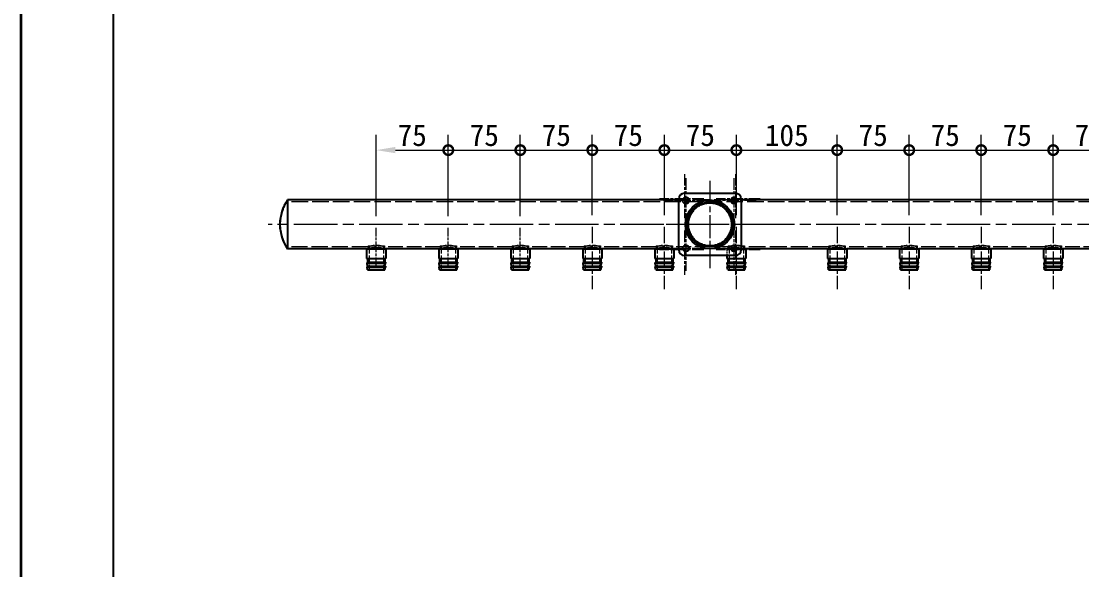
# Model space of a CAD drawing. Header units: millimetres. Extents: x 48 to 3316, y 44 to 2332.
# Drawn here: x 48 to 1153, y 616 to 1188 of the extents above; entities that cross this region are included whole.
import ezdxf

# ---------------------------------------------------------------- set-up
doc = ezdxf.new("R2010")
doc.units = ezdxf.units.MM
doc.header["$LTSCALE"] = 8
doc.linetypes.add('CHAIN', pattern=[0.3543, 0.2362, -0.0295, 0.0591, -0.0295])
doc.linetypes.add('DASHED', pattern=[0.2067, 0.1654, -0.0413])
for name, color, linetype, lineweight, true_color in [('中心标记 (ISO)', 1, 'CHAIN', 18, 0xff0000), ('中心线 (ISO)', 1, 'CHAIN', 18, 0xff0000), ('尺寸 (ISO)', 7, 'Continuous', 18, 0x008000), ('隐藏 (ISO)', 5, 'DASHED', 18, 0x0000ff)]:
    doc.layers.add(name, color=color, linetype=linetype, lineweight=lineweight, true_color=true_color)
doc.layers.add('可见 (ISO)', color=7, linetype='Continuous', lineweight=25)
doc.layers.add('图框 (ISO)', color=7, linetype='Continuous', lineweight=35)
doc.styles.add('文本样式74', font='SimSun.ttf')
doc.styles.add('最新国标', font='simfang.ttf')
doc.dimstyles.new('默认 (GB)', dxfattribs={"dimscale": 8, "dimtxt": 2.8, "dimasz": 2.5, "dimexe": 2, "dimexo": 1.5, "dimgap": 0.5, "dimtad": 1, "dimtoh": 1, "dimdsep": 46, "dimtxsty": '最新国标', "dimcen": 0.09, "dimdle": 10, "dimclrd": 256, "dimclre": 256, "dimclrt": 256, "dimaunit": 1, "dimadec": 3, "dimazin": 2, "dimtfac": 0.535714, "dimtdec": 3, "dimtmove": 0, "dimatfit": 3, "dimfxl": 0, "dimtolj": 1, "dimlwd": -1, "dimlwe": -1, "dimarcsym": 0})

# ---------------------------------------------------------------- blocks, each defined once
blk = doc.blocks.new('图框 最新国标')
at = {"layer": '图框 (ISO)'}
blk.add_line((6, 7), (6, 291.5), dxfattribs=at)
at = {"layer": '图框 (ISO)', "color": 7, "linetype": 'Continuous', "lineweight": 25}
blk.add_line((18, 7), (18, 290), dxfattribs=at)
at = {"layer": '图框 (ISO)', "style": '文本样式74'}
blk.add_attdef('零件代号_001', (44.43, 287.25), '', height=2.5, rotation=180, dxfattribs=at)
blk = doc.blocks.new('_DotSmall')
at = {"color": 0, "linetype": 'ByBlock', "const_width": 0.5}
blk.add_lwpolyline([(-0.0625, 0, 1), (0.0625, 0, 1)], format="xyb", close=True, dxfattribs=at)
blk = doc.blocks.new('*D8')
at = {"layer": 'Defpoints', "color": 0, "transparency": 16777216}
for p in [(492.8, 1053.6), (417.8, 972.6), (492.8, 972.6)]:
    blk.add_point(p, dxfattribs=at)
at = {"layer": '尺寸 (ISO)', "color": 116, "true_color": 0x00803f, "transparency": 16777216}
for p, q in [((417.8, 984.6), (417.8, 1069.6)), ((492.8, 984.6), (492.8, 1069.6)), ((437.8, 1053.6), (492.8, 1053.6))]:
    blk.add_line(p, q, dxfattribs=at)
blk.add_solid([(437.8, 1056.9), (437.8, 1050.3), (417.8, 1053.6)], dxfattribs=at)
at = {"layer": '尺寸 (ISO)', "color": 116, "true_color": 0x00803f, "transparency": 16777216, "xscale": 20, "yscale": 20, "zscale": 20}
blk.add_blockref('_DotSmall', (492.8, 1053.6), dxfattribs=at)
at = {"layer": '尺寸 (ISO)', "transparency": 16777216, "insert": (455.2, 1068.9), "char_height": 22.4, "attachment_point": 5, "style": '最新国标'}
blk.add_mtext('\\A1;75', dxfattribs=at)
blk = doc.blocks.new('*D10')
at = {"layer": 'Defpoints', "color": 0, "transparency": 16777216}
for p in [(567.8, 1053.6), (492.8, 972.6), (567.8, 972.6)]:
    blk.add_point(p, dxfattribs=at)
at = {"layer": '尺寸 (ISO)', "color": 116, "true_color": 0x00803f, "transparency": 16777216}
for p, q in [((492.8, 984.6), (492.8, 1069.6)), ((567.8, 984.6), (567.8, 1069.6)), ((492.8, 1053.6), (567.8, 1053.6))]:
    blk.add_line(p, q, dxfattribs=at)
at = {"layer": '尺寸 (ISO)', "color": 116, "true_color": 0x00803f, "transparency": 16777216, "xscale": 20, "yscale": 20, "zscale": 20, "rotation": 180}
blk.add_blockref('_DotSmall', (492.8, 1053.6), dxfattribs=at)
at = {"layer": '尺寸 (ISO)', "color": 116, "true_color": 0x00803f, "transparency": 16777216, "xscale": 20, "yscale": 20, "zscale": 20}
blk.add_blockref('_DotSmall', (567.8, 1053.6), dxfattribs=at)
at = {"layer": '尺寸 (ISO)', "transparency": 16777216, "insert": (530.3, 1068.9), "char_height": 22.4, "attachment_point": 5, "style": '最新国标'}
blk.add_mtext('\\A1;75', dxfattribs=at)
blk = doc.blocks.new('*D11')
at = {"layer": 'Defpoints', "color": 0, "transparency": 16777216}
for p in [(642.8, 1053.6), (567.8, 972.6), (642.8, 973.6)]:
    blk.add_point(p, dxfattribs=at)
at = {"layer": '尺寸 (ISO)', "color": 116, "true_color": 0x00803f, "transparency": 16777216}
for p, q in [((567.8, 984.6), (567.8, 1069.6)), ((642.8, 985.6), (642.8, 1069.6)), ((567.8, 1053.6), (642.8, 1053.6))]:
    blk.add_line(p, q, dxfattribs=at)
at = {"layer": '尺寸 (ISO)', "color": 116, "true_color": 0x00803f, "transparency": 16777216, "xscale": 20, "yscale": 20, "zscale": 20, "rotation": 180}
blk.add_blockref('_DotSmall', (567.8, 1053.6), dxfattribs=at)
at = {"layer": '尺寸 (ISO)', "color": 116, "true_color": 0x00803f, "transparency": 16777216, "xscale": 20, "yscale": 20, "zscale": 20}
blk.add_blockref('_DotSmall', (642.8, 1053.6), dxfattribs=at)
at = {"layer": '尺寸 (ISO)', "transparency": 16777216, "insert": (605.3, 1068.9), "char_height": 22.4, "attachment_point": 5, "style": '最新国标'}
blk.add_mtext('\\A1;75', dxfattribs=at)
blk = doc.blocks.new('*D12')
at = {"layer": 'Defpoints', "color": 0, "transparency": 16777216}
for p in [(717.8, 1053.6), (642.8, 973.6), (717.8, 973.6)]:
    blk.add_point(p, dxfattribs=at)
at = {"layer": '尺寸 (ISO)', "color": 116, "true_color": 0x00803f, "transparency": 16777216}
for p, q in [((642.8, 985.6), (642.8, 1069.6)), ((717.8, 985.6), (717.8, 1069.6)), ((642.8, 1053.6), (717.8, 1053.6))]:
    blk.add_line(p, q, dxfattribs=at)
at = {"layer": '尺寸 (ISO)', "color": 116, "true_color": 0x00803f, "transparency": 16777216, "xscale": 20, "yscale": 20, "zscale": 20, "rotation": 180}
blk.add_blockref('_DotSmall', (642.8, 1053.6), dxfattribs=at)
at = {"layer": '尺寸 (ISO)', "color": 116, "true_color": 0x00803f, "transparency": 16777216, "xscale": 20, "yscale": 20, "zscale": 20}
blk.add_blockref('_DotSmall', (717.8, 1053.6), dxfattribs=at)
at = {"layer": '尺寸 (ISO)', "transparency": 16777216, "insert": (680.3, 1068.9), "char_height": 22.4, "attachment_point": 5, "style": '最新国标'}
blk.add_mtext('\\A1;75', dxfattribs=at)
blk = doc.blocks.new('*D13')
at = {"layer": 'Defpoints', "color": 0, "transparency": 16777216}
for p in [(792.8, 1053.6), (717.8, 973.6), (792.8, 973.6)]:
    blk.add_point(p, dxfattribs=at)
at = {"layer": '尺寸 (ISO)', "color": 116, "true_color": 0x00803f, "transparency": 16777216}
for p, q in [((717.8, 985.6), (717.8, 1069.6)), ((792.8, 985.6), (792.8, 1069.6)), ((717.8, 1053.6), (792.8, 1053.6))]:
    blk.add_line(p, q, dxfattribs=at)
at = {"layer": '尺寸 (ISO)', "color": 116, "true_color": 0x00803f, "transparency": 16777216, "xscale": 20, "yscale": 20, "zscale": 20, "rotation": 180}
blk.add_blockref('_DotSmall', (717.8, 1053.6), dxfattribs=at)
at = {"layer": '尺寸 (ISO)', "color": 116, "true_color": 0x00803f, "transparency": 16777216, "xscale": 20, "yscale": 20, "zscale": 20}
blk.add_blockref('_DotSmall', (792.8, 1053.6), dxfattribs=at)
at = {"layer": '尺寸 (ISO)', "transparency": 16777216, "insert": (755.3, 1068.9), "char_height": 22.4, "attachment_point": 5, "style": '最新国标'}
blk.add_mtext('\\A1;75', dxfattribs=at)
blk = doc.blocks.new('*D14')
at = {"layer": 'Defpoints', "color": 0, "transparency": 16777216}
for p in [(897.8, 1053.6), (792.8, 973.6), (897.8, 973.6)]:
    blk.add_point(p, dxfattribs=at)
at = {"layer": '尺寸 (ISO)', "color": 116, "true_color": 0x00803f, "transparency": 16777216}
for p, q in [((792.8, 985.6), (792.8, 1069.6)), ((897.8, 985.6), (897.8, 1069.6)), ((792.8, 1053.6), (897.8, 1053.6))]:
    blk.add_line(p, q, dxfattribs=at)
at = {"layer": '尺寸 (ISO)', "color": 116, "true_color": 0x00803f, "transparency": 16777216, "xscale": 20, "yscale": 20, "zscale": 20, "rotation": 180}
blk.add_blockref('_DotSmall', (792.8, 1053.6), dxfattribs=at)
at = {"layer": '尺寸 (ISO)', "color": 116, "true_color": 0x00803f, "transparency": 16777216, "xscale": 20, "yscale": 20, "zscale": 20}
blk.add_blockref('_DotSmall', (897.8, 1053.6), dxfattribs=at)
at = {"layer": '尺寸 (ISO)', "transparency": 16777216, "insert": (845.3, 1068.9), "char_height": 22.4, "attachment_point": 5, "style": '最新国标'}
blk.add_mtext('\\A1;105', dxfattribs=at)
blk = doc.blocks.new('*D15')
at = {"layer": 'Defpoints', "color": 0, "transparency": 16777216}
for p in [(972.8, 1053.6), (897.8, 973.6), (972.8, 973.6)]:
    blk.add_point(p, dxfattribs=at)
at = {"layer": '尺寸 (ISO)', "color": 116, "true_color": 0x00803f, "transparency": 16777216}
for p, q in [((897.8, 985.6), (897.8, 1069.6)), ((972.8, 985.6), (972.8, 1069.6)), ((897.8, 1053.6), (972.8, 1053.6))]:
    blk.add_line(p, q, dxfattribs=at)
at = {"layer": '尺寸 (ISO)', "color": 116, "true_color": 0x00803f, "transparency": 16777216, "xscale": 20, "yscale": 20, "zscale": 20, "rotation": 180}
blk.add_blockref('_DotSmall', (897.8, 1053.6), dxfattribs=at)
at = {"layer": '尺寸 (ISO)', "color": 116, "true_color": 0x00803f, "transparency": 16777216, "xscale": 20, "yscale": 20, "zscale": 20}
blk.add_blockref('_DotSmall', (972.8, 1053.6), dxfattribs=at)
at = {"layer": '尺寸 (ISO)', "transparency": 16777216, "insert": (935.3, 1068.9), "char_height": 22.4, "attachment_point": 5, "style": '最新国标'}
blk.add_mtext('\\A1;75', dxfattribs=at)
blk = doc.blocks.new('*D16')
at = {"layer": 'Defpoints', "color": 0, "transparency": 16777216}
for p in [(1047.8, 1053.6), (972.8, 973.6), (1047.8, 973.6)]:
    blk.add_point(p, dxfattribs=at)
at = {"layer": '尺寸 (ISO)', "color": 116, "true_color": 0x00803f, "transparency": 16777216}
for p, q in [((972.8, 985.6), (972.8, 1069.6)), ((1047.8, 985.6), (1047.8, 1069.6)), ((972.8, 1053.6), (1047.8, 1053.6))]:
    blk.add_line(p, q, dxfattribs=at)
at = {"layer": '尺寸 (ISO)', "color": 116, "true_color": 0x00803f, "transparency": 16777216, "xscale": 20, "yscale": 20, "zscale": 20, "rotation": 180}
blk.add_blockref('_DotSmall', (972.8, 1053.6), dxfattribs=at)
at = {"layer": '尺寸 (ISO)', "color": 116, "true_color": 0x00803f, "transparency": 16777216, "xscale": 20, "yscale": 20, "zscale": 20}
blk.add_blockref('_DotSmall', (1047.8, 1053.6), dxfattribs=at)
at = {"layer": '尺寸 (ISO)', "transparency": 16777216, "insert": (1010.3, 1068.9), "char_height": 22.4, "attachment_point": 5, "style": '最新国标'}
blk.add_mtext('\\A1;75', dxfattribs=at)
blk = doc.blocks.new('*D17')
at = {"layer": 'Defpoints', "color": 0, "transparency": 16777216}
for p in [(1122.8, 1053.6), (1047.8, 973.6), (1122.8, 973.6)]:
    blk.add_point(p, dxfattribs=at)
at = {"layer": '尺寸 (ISO)', "color": 116, "true_color": 0x00803f, "transparency": 16777216}
for p, q in [((1047.8, 985.6), (1047.8, 1069.6)), ((1122.8, 985.6), (1122.8, 1069.6)), ((1047.8, 1053.6), (1122.8, 1053.6))]:
    blk.add_line(p, q, dxfattribs=at)
at = {"layer": '尺寸 (ISO)', "color": 116, "true_color": 0x00803f, "transparency": 16777216, "xscale": 20, "yscale": 20, "zscale": 20, "rotation": 180}
blk.add_blockref('_DotSmall', (1047.8, 1053.6), dxfattribs=at)
at = {"layer": '尺寸 (ISO)', "color": 116, "true_color": 0x00803f, "transparency": 16777216, "xscale": 20, "yscale": 20, "zscale": 20}
blk.add_blockref('_DotSmall', (1122.8, 1053.6), dxfattribs=at)
at = {"layer": '尺寸 (ISO)', "transparency": 16777216, "insert": (1085.3, 1068.9), "char_height": 22.4, "attachment_point": 5, "style": '最新国标'}
blk.add_mtext('\\A1;75', dxfattribs=at)
blk = doc.blocks.new('*D18')
at = {"layer": 'Defpoints', "color": 0, "transparency": 16777216}
for p in [(1197.8, 1053.6), (1122.8, 973.6), (1197.8, 973.6)]:
    blk.add_point(p, dxfattribs=at)
at = {"layer": '尺寸 (ISO)', "color": 116, "true_color": 0x00803f, "transparency": 16777216}
for p, q in [((1122.8, 985.6), (1122.8, 1069.6)), ((1197.8, 985.6), (1197.8, 1069.6)), ((1122.8, 1053.6), (1197.8, 1053.6))]:
    blk.add_line(p, q, dxfattribs=at)
at = {"layer": '尺寸 (ISO)', "color": 116, "true_color": 0x00803f, "transparency": 16777216, "xscale": 20, "yscale": 20, "zscale": 20, "rotation": 180}
blk.add_blockref('_DotSmall', (1122.8, 1053.6), dxfattribs=at)
at = {"layer": '尺寸 (ISO)', "color": 116, "true_color": 0x00803f, "transparency": 16777216, "xscale": 20, "yscale": 20, "zscale": 20}
blk.add_blockref('_DotSmall', (1197.8, 1053.6), dxfattribs=at)
at = {"layer": '尺寸 (ISO)', "transparency": 16777216, "insert": (1160.3, 1068.9), "char_height": 22.4, "attachment_point": 5, "style": '最新国标'}
blk.add_mtext('\\A1;75', dxfattribs=at)

msp = doc.modelspace()

# ---------------------------------------------------------------- linework, layer by layer
at = {"layer": '中心标记 (ISO)', "ltscale": 6.389343}
for p, q in [((738.767, 1028.612), (738.767, 982.612)), ((791.767, 1028.612), (791.767, 982.612)), ((758.767, 1002.612), (712.767, 1002.612)), ((817.767, 1002.612), (771.767, 1002.612)), ((738.767, 969.612), (738.767, 923.612)), ((791.767, 969.612), (791.767, 923.612)), ((758.767, 949.612), (712.767, 949.612)), ((817.767, 949.612), (771.767, 949.612))]:
    msp.add_line(p, q, dxfattribs=at)
at = {"layer": '中心标记 (ISO)', "ltscale": 6.472683}
for p, q in [((740.267, 1024.412), (740.267, 977.812)), ((790.267, 1024.412), (790.267, 977.812)), ((763.567, 1001.112), (716.967, 1001.112)), ((813.567, 1001.112), (766.967, 1001.112)), ((740.267, 974.412), (740.267, 927.812)), ((790.267, 974.412), (790.267, 927.812)), ((763.567, 951.112), (716.967, 951.112)), ((813.567, 951.112), (766.967, 951.112))]:
    msp.add_line(p, q, dxfattribs=at)
at = {"layer": '中心标记 (ISO)', "ltscale": 12.639884}
for p, q in [((765.267, 1021.612), (765.267, 930.612)), ((810.767, 976.112), (719.767, 976.112))]:
    msp.add_line(p, q, dxfattribs=at)
at = {"layer": '中心线 (ISO)', "ltscale": 23.990969}
msp.add_line((2825.267, 976.112), (305.267, 976.112), dxfattribs=at)
at = {"layer": '中心线 (ISO)', "ltscale": 5.833739}
for p, q in [((417.767, 930.612), (417.767, 972.612)), ((492.767, 930.612), (492.767, 972.612)), ((567.767, 930.612), (567.767, 972.612))]:
    msp.add_line(p, q, dxfattribs=at)
at = {"layer": '中心线 (ISO)', "ltscale": 9.028461}
for p, q in [((642.767, 973.612), (642.767, 908.612)), ((717.767, 973.612), (717.767, 908.612)), ((792.767, 973.612), (792.767, 908.612)), ((897.767, 973.612), (897.767, 908.612)), ((972.767, 973.612), (972.767, 908.612)), ((1047.767, 973.612), (1047.767, 908.612)), ((1122.767, 973.612), (1122.767, 908.612))]:
    msp.add_line(p, q, dxfattribs=at)
at = {"layer": '可见 (ISO)'}
for p, q in [((738.767, 1008.612), (791.767, 1008.612)), ((325.267, 1001.612), (325.267, 950.612)), ((732.767, 1001.612), (325.267, 1001.612)), ((325.267, 1001.612), (325.267, 950.612)), ((732.767, 949.612), (732.767, 1002.612)), ((743.529, 1001.612), (737.005, 1001.612)), ((793.529, 1001.612), (787.005, 1001.612)), ((797.767, 1002.612), (797.767, 949.612)), ((1187.767, 1001.612), (797.767, 1001.612)), ((407.767, 950.612), (325.267, 950.612)), ((407.767, 950.612), (427.767, 950.612)), ((407.767, 950.612), (407.767, 940.612)), ((482.767, 950.612), (427.767, 950.612)), ((427.767, 950.612), (427.767, 940.612)), ((482.767, 950.612), (502.767, 950.612)), ((482.767, 950.612), (482.767, 940.612)), ((557.767, 950.612), (502.767, 950.612)), ((502.767, 950.612), (502.767, 940.612)), ((557.767, 950.612), (577.767, 950.612)), ((557.767, 950.612), (557.767, 940.612)), ((632.767, 950.612), (577.767, 950.612)), ((577.767, 950.612), (577.767, 940.612)), ((632.767, 950.612), (652.767, 950.612)), ((632.767, 950.612), (632.767, 940.612)), ((707.767, 950.612), (652.767, 950.612)), ((652.767, 950.612), (652.767, 940.612)), ((707.767, 950.612), (727.767, 950.612)), ((707.767, 950.612), (707.767, 940.612)), ((732.767, 950.612), (727.767, 950.612)), ((727.767, 950.612), (727.767, 940.612)), ((743.529, 950.612), (737.005, 950.612)), ((787.005, 950.612), (793.529, 950.612)), ((797.767, 950.612), (802.767, 950.612)), ((887.767, 950.612), (802.767, 950.612)), ((802.767, 950.612), (802.767, 940.612)), ((887.767, 950.612), (907.767, 950.612)), ((887.767, 950.612), (887.767, 940.612)), ((962.767, 950.612), (907.767, 950.612)), ((907.767, 950.612), (907.767, 940.612)), ((962.767, 950.612), (982.767, 950.612)), ((962.767, 950.612), (962.767, 940.612)), ((1037.767, 950.612), (982.767, 950.612)), ((982.767, 950.612), (982.767, 940.612)), ((1037.767, 950.612), (1057.767, 950.612)), ((1037.767, 950.612), (1037.767, 940.612)), ((1112.767, 950.612), (1057.767, 950.612)), ((1057.767, 950.612), (1057.767, 940.612)), ((1112.767, 950.612), (1132.767, 950.612)), ((1112.767, 950.612), (1112.767, 940.612)), ((1187.767, 950.612), (1132.767, 950.612)), ((1132.767, 950.612), (1132.767, 940.612)), ((407.767, 940.612), (427.767, 940.612)), ((408.767, 940.612), (408.767, 936.612)), ((426.767, 940.612), (426.767, 936.612)), ((482.767, 940.612), (502.767, 940.612)), ((483.767, 940.612), (483.767, 936.612)), ((501.767, 940.612), (501.767, 936.612)), ((557.767, 940.612), (577.767, 940.612)), ((558.767, 940.612), (558.767, 936.612)), ((576.767, 940.612), (576.767, 936.612)), ((632.767, 940.612), (652.767, 940.612)), ((633.767, 940.612), (633.767, 936.612)), ((651.767, 940.612), (651.767, 936.612)), ((707.767, 940.612), (727.767, 940.612)), ((708.767, 940.612), (708.767, 936.612)), ((726.767, 940.612), (726.767, 936.612)), ((791.767, 943.612), (738.767, 943.612)), ((782.767, 943.612), (782.767, 940.612)), ((782.767, 940.612), (802.767, 940.612)), ((783.767, 940.612), (783.767, 936.612)), ((801.767, 940.612), (801.767, 936.612)), ((887.767, 940.612), (907.767, 940.612)), ((888.767, 940.612), (888.767, 936.612)), ((906.767, 940.612), (906.767, 936.612)), ((962.767, 940.612), (982.767, 940.612)), ((963.767, 940.612), (963.767, 936.612)), ((981.767, 940.612), (981.767, 936.612)), ((1037.767, 940.612), (1057.767, 940.612)), ((1038.767, 940.612), (1038.767, 936.612)), ((1056.767, 940.612), (1056.767, 936.612)), ((1112.767, 940.612), (1132.767, 940.612)), ((1113.767, 940.612), (1113.767, 936.612)), ((1131.767, 940.612), (1131.767, 936.612)), ((408.267, 936.612), (427.267, 936.612)), ((408.267, 936.612), (408.267, 935.612)), ((408.267, 935.612), (427.267, 935.612)), ((408.767, 932.612), (408.267, 935.612)), ((408.267, 932.612), (427.267, 932.612)), ((408.267, 932.612), (408.267, 931.612)), ((408.267, 931.612), (427.267, 931.612)), ((408.767, 928.612), (408.267, 931.612)), ((408.767, 928.612), (426.767, 928.612)), ((426.767, 932.612), (427.267, 935.612)), ((426.767, 928.612), (427.267, 931.612)), ((427.267, 936.612), (427.267, 935.612)), ((427.267, 932.612), (427.267, 931.612)), ((483.267, 936.612), (502.267, 936.612)), ((483.267, 936.612), (483.267, 935.612)), ((483.267, 935.612), (502.267, 935.612)), ((483.767, 932.612), (483.267, 935.612)), ((483.267, 932.612), (502.267, 932.612)), ((483.267, 932.612), (483.267, 931.612)), ((483.267, 931.612), (502.267, 931.612)), ((483.767, 928.612), (483.267, 931.612)), ((483.767, 928.612), (501.767, 928.612)), ((501.767, 932.612), (502.267, 935.612)), ((501.767, 928.612), (502.267, 931.612)), ((502.267, 936.612), (502.267, 935.612)), ((502.267, 932.612), (502.267, 931.612)), ((558.267, 936.612), (577.267, 936.612)), ((558.267, 936.612), (558.267, 935.612)), ((558.267, 935.612), (577.267, 935.612)), ((558.767, 932.612), (558.267, 935.612)), ((558.267, 932.612), (577.267, 932.612)), ((558.267, 932.612), (558.267, 931.612)), ((558.267, 931.612), (577.267, 931.612)), ((558.767, 928.612), (558.267, 931.612)), ((558.767, 928.612), (576.767, 928.612)), ((576.767, 932.612), (577.267, 935.612)), ((576.767, 928.612), (577.267, 931.612)), ((577.267, 936.612), (577.267, 935.612)), ((577.267, 932.612), (577.267, 931.612)), ((633.267, 936.612), (652.267, 936.612)), ((633.267, 936.612), (633.267, 935.612)), ((633.267, 935.612), (652.267, 935.612)), ((633.767, 932.612), (633.267, 935.612)), ((633.267, 932.612), (652.267, 932.612)), ((633.267, 932.612), (633.267, 931.612)), ((633.267, 931.612), (652.267, 931.612)), ((633.767, 928.612), (633.267, 931.612)), ((633.767, 928.612), (651.767, 928.612)), ((651.767, 932.612), (652.267, 935.612)), ((651.767, 928.612), (652.267, 931.612)), ((652.267, 936.612), (652.267, 935.612)), ((652.267, 932.612), (652.267, 931.612)), ((708.267, 936.612), (727.267, 936.612)), ((708.267, 936.612), (708.267, 935.612)), ((708.267, 935.612), (727.267, 935.612)), ((708.767, 932.612), (708.267, 935.612)), ((708.267, 932.612), (727.267, 932.612)), ((708.267, 932.612), (708.267, 931.612)), ((708.267, 931.612), (727.267, 931.612)), ((708.767, 928.612), (708.267, 931.612)), ((708.767, 928.612), (726.767, 928.612)), ((726.767, 932.612), (727.267, 935.612)), ((726.767, 928.612), (727.267, 931.612)), ((727.267, 936.612), (727.267, 935.612)), ((727.267, 932.612), (727.267, 931.612)), ((783.267, 936.612), (802.267, 936.612)), ((783.267, 936.612), (783.267, 935.612)), ((783.267, 935.612), (802.267, 935.612)), ((783.767, 932.612), (783.267, 935.612)), ((783.267, 932.612), (802.267, 932.612)), ((783.267, 932.612), (783.267, 931.612)), ((783.267, 931.612), (802.267, 931.612)), ((783.767, 928.612), (783.267, 931.612)), ((783.767, 928.612), (801.767, 928.612)), ((801.767, 932.612), (802.267, 935.612)), ((801.767, 928.612), (802.267, 931.612)), ((802.267, 936.612), (802.267, 935.612)), ((802.267, 932.612), (802.267, 931.612)), ((888.267, 936.612), (907.267, 936.612)), ((888.267, 936.612), (888.267, 935.612)), ((888.267, 935.612), (907.267, 935.612)), ((888.767, 932.612), (888.267, 935.612)), ((888.267, 932.612), (907.267, 932.612)), ((888.267, 932.612), (888.267, 931.612)), ((888.267, 931.612), (907.267, 931.612)), ((888.767, 928.612), (888.267, 931.612)), ((888.767, 928.612), (906.767, 928.612)), ((906.767, 932.612), (907.267, 935.612)), ((906.767, 928.612), (907.267, 931.612)), ((907.267, 936.612), (907.267, 935.612)), ((907.267, 932.612), (907.267, 931.612)), ((963.267, 936.612), (982.267, 936.612)), ((963.267, 936.612), (963.267, 935.612)), ((963.267, 935.612), (982.267, 935.612)), ((963.767, 932.612), (963.267, 935.612)), ((963.267, 932.612), (982.267, 932.612)), ((963.267, 932.612), (963.267, 931.612)), ((963.267, 931.612), (982.267, 931.612)), ((963.767, 928.612), (963.267, 931.612)), ((963.767, 928.612), (981.767, 928.612)), ((981.767, 932.612), (982.267, 935.612)), ((981.767, 928.612), (982.267, 931.612)), ((982.267, 936.612), (982.267, 935.612)), ((982.267, 932.612), (982.267, 931.612)), ((1038.267, 936.612), (1057.267, 936.612)), ((1038.267, 936.612), (1038.267, 935.612)), ((1038.267, 935.612), (1057.267, 935.612)), ((1038.767, 932.612), (1038.267, 935.612)), ((1038.267, 932.612), (1057.267, 932.612)), ((1038.267, 932.612), (1038.267, 931.612)), ((1038.267, 931.612), (1057.267, 931.612)), ((1038.767, 928.612), (1038.267, 931.612)), ((1038.767, 928.612), (1056.767, 928.612)), ((1056.767, 932.612), (1057.267, 935.612)), ((1056.767, 928.612), (1057.267, 931.612)), ((1057.267, 936.612), (1057.267, 935.612)), ((1057.267, 932.612), (1057.267, 931.612)), ((1113.267, 936.612), (1132.267, 936.612)), ((1113.267, 936.612), (1113.267, 935.612)), ((1113.267, 935.612), (1132.267, 935.612)), ((1113.767, 932.612), (1113.267, 935.612)), ((1113.267, 932.612), (1132.267, 932.612)), ((1113.267, 932.612), (1113.267, 931.612)), ((1113.267, 931.612), (1132.267, 931.612)), ((1113.767, 928.612), (1113.267, 931.612)), ((1113.767, 928.612), (1131.767, 928.612)), ((1131.767, 932.612), (1132.267, 935.612)), ((1131.767, 928.612), (1132.267, 931.612)), ((1132.267, 936.612), (1132.267, 935.612)), ((1132.267, 932.612), (1132.267, 931.612))]:
    msp.add_line(p, q, dxfattribs=at)
for centre, radius in [((740.267, 1001.112), 3.3), ((765.267, 976.112), 25.5), ((765.267, 976.112), 25.5), ((765.267, 976.112), 23.5), ((790.267, 1001.112), 3.3), ((740.267, 951.112), 3.3), ((790.267, 951.112), 3.3)]:
    msp.add_circle(centre, radius, dxfattribs=at)
for centre, radius, start, end in [((738.767, 1002.612), 6, 90, 180), ((791.767, 1002.612), 6, 0, 90), ((365.267, 975.058), 48.012, 146.421883, 178.742176), ((365.267, 977.166), 48.012, 181.257824, 213.578117), ((738.767, 949.612), 6, 180, 270), ((791.767, 949.612), 6, 270, 0)]:
    msp.add_arc(centre, radius, start, end, dxfattribs=at)
for points, knots in [([(742.767, 976.112), (742.767, 977.624), (742.922, 979.159), (743.54, 982.156), (744.003, 983.619), (745.187, 986.373), (745.909, 987.668), (747.528, 990.027), (748.426, 991.091), (750.349, 993.014), (751.454, 993.931), (753.834, 995.544), (755.11, 996.242), (757.79, 997.383), (759.192, 997.828), (762.124, 998.442), (763.656, 998.612), (765.267, 998.612), (766.878, 998.612), (768.41, 998.442), (771.343, 997.828), (772.745, 997.383), (775.425, 996.242), (776.7, 995.544), (779.081, 993.931), (780.185, 993.014), (782.108, 991.091), (783.006, 990.027), (784.626, 987.668), (785.347, 986.373), (786.531, 983.619), (786.994, 982.156), (787.612, 979.159), (787.767, 977.624), (787.767, 976.112)], [11.24140526, 11.24140526, 11.24140526, 11.24140526, 11.69494813, 11.69494813, 12.148491, 12.148491, 12.60203387, 12.60203387, 13.05557674, 13.05557674, 13.53881764, 13.53881764, 14.02205854, 14.02205854, 14.50529944, 14.50529944, 14.98854034, 14.98854034, 14.98854034, 15.47178125, 15.47178125, 15.95502215, 15.95502215, 16.43826305, 16.43826305, 16.92150395, 16.92150395, 17.37504682, 17.37504682, 17.82858969, 17.82858969, 18.28213256, 18.28213256, 18.73567543, 18.73567543, 18.73567543, 18.73567543]), ([(787.767, 976.112), (787.767, 974.6), (787.612, 973.065), (786.994, 970.068), (786.531, 968.605), (785.347, 965.851), (784.626, 964.556), (783.006, 962.197), (782.108, 961.133), (780.185, 959.21), (779.081, 958.293), (776.7, 956.68), (775.425, 955.982), (772.745, 954.841), (771.343, 954.396), (768.41, 953.782), (766.878, 953.612), (763.656, 953.612), (762.124, 953.782), (759.192, 954.396), (757.79, 954.841), (755.11, 955.982), (753.834, 956.68), (751.454, 958.293), (750.349, 959.21), (748.426, 961.133), (747.528, 962.197), (745.909, 964.556), (745.187, 965.851), (744.003, 968.605), (743.54, 970.068), (742.922, 973.065), (742.767, 974.6), (742.767, 976.112)], [3.74713509, 3.74713509, 3.74713509, 3.74713509, 4.20067796, 4.20067796, 4.65422082, 4.65422082, 5.10776369, 5.10776369, 5.56130656, 5.56130656, 6.04454747, 6.04454747, 6.52778837, 6.52778837, 7.01102927, 7.01102927, 7.49427017, 7.49427017, 7.97751107, 7.97751107, 8.46075198, 8.46075198, 8.94399288, 8.94399288, 9.42723378, 9.42723378, 9.88077665, 9.88077665, 10.33431952, 10.33431952, 10.78786239, 10.78786239, 11.24140526, 11.24140526, 11.24140526, 11.24140526]), ([(409.267, 950.612), (409.267, 950.612), (409.484, 950.687), (410.354, 950.957), (411.007, 951.149), (412.507, 951.512), (413.457, 951.709), (415.549, 951.99), (416.691, 952.07), (418.844, 952.07), (419.986, 951.99), (422.077, 951.709), (423.027, 951.512), (424.527, 951.149), (425.18, 950.957), (426.05, 950.687), (426.267, 950.612), (426.267, 950.612)], [1.29149025, 1.29149025, 1.29149025, 1.29149025, 1.61428792, 1.61428792, 1.93708559, 1.93708559, 2.26003305, 2.26003305, 2.5829805, 2.5829805, 2.90592795, 2.90592795, 3.22887541, 3.22887541, 3.55167308, 3.55167308, 3.87447075, 3.87447075, 3.87447075, 3.87447075]), ([(484.267, 950.612), (484.267, 950.612), (484.484, 950.687), (485.354, 950.957), (486.007, 951.149), (487.507, 951.512), (488.457, 951.709), (490.549, 951.99), (491.691, 952.07), (493.844, 952.07), (494.986, 951.99), (497.077, 951.709), (498.027, 951.512), (499.527, 951.149), (500.18, 950.957), (501.05, 950.687), (501.267, 950.612), (501.267, 950.612)], [1.29149025, 1.29149025, 1.29149025, 1.29149025, 1.61428792, 1.61428792, 1.93708559, 1.93708559, 2.26003305, 2.26003305, 2.5829805, 2.5829805, 2.90592795, 2.90592795, 3.22887541, 3.22887541, 3.55167308, 3.55167308, 3.87447075, 3.87447075, 3.87447075, 3.87447075]), ([(559.267, 950.612), (559.267, 950.612), (559.484, 950.687), (560.354, 950.957), (561.007, 951.149), (562.507, 951.512), (563.457, 951.709), (565.549, 951.99), (566.691, 952.07), (568.844, 952.07), (569.986, 951.99), (572.077, 951.709), (573.027, 951.512), (574.527, 951.149), (575.18, 950.957), (576.05, 950.687), (576.267, 950.612), (576.267, 950.612)], [1.29149025, 1.29149025, 1.29149025, 1.29149025, 1.61428792, 1.61428792, 1.93708559, 1.93708559, 2.26003305, 2.26003305, 2.5829805, 2.5829805, 2.90592795, 2.90592795, 3.22887541, 3.22887541, 3.55167308, 3.55167308, 3.87447075, 3.87447075, 3.87447075, 3.87447075]), ([(634.267, 950.612), (634.267, 950.612), (634.484, 950.687), (635.354, 950.957), (636.007, 951.149), (637.507, 951.512), (638.457, 951.709), (640.549, 951.99), (641.691, 952.07), (643.844, 952.07), (644.986, 951.99), (647.077, 951.709), (648.027, 951.512), (649.527, 951.149), (650.18, 950.957), (651.05, 950.687), (651.267, 950.612), (651.267, 950.612)], [1.29149025, 1.29149025, 1.29149025, 1.29149025, 1.61428792, 1.61428792, 1.93708559, 1.93708559, 2.26003305, 2.26003305, 2.5829805, 2.5829805, 2.90592795, 2.90592795, 3.22887541, 3.22887541, 3.55167308, 3.55167308, 3.87447075, 3.87447075, 3.87447075, 3.87447075]), ([(709.267, 950.612), (709.267, 950.612), (709.484, 950.687), (710.354, 950.957), (711.007, 951.149), (712.507, 951.512), (713.457, 951.709), (715.549, 951.99), (716.691, 952.07), (718.844, 952.07), (719.986, 951.99), (722.077, 951.709), (723.027, 951.512), (724.527, 951.149), (725.18, 950.957), (726.05, 950.687), (726.267, 950.612), (726.267, 950.612)], [1.29149025, 1.29149025, 1.29149025, 1.29149025, 1.61428792, 1.61428792, 1.93708559, 1.93708559, 2.26003305, 2.26003305, 2.5829805, 2.5829805, 2.90592795, 2.90592795, 3.22887541, 3.22887541, 3.55167308, 3.55167308, 3.87447075, 3.87447075, 3.87447075, 3.87447075]), ([(786.979, 951.383), (787.691, 951.55), (788.558, 951.723), (790.549, 951.99), (791.691, 952.07), (792.985, 952.07), (793.206, 952.067), (793.428, 952.061)], [1.968122727, 1.968122727, 1.968122727, 1.968122727, 2.260033045, 2.260033045, 2.582980499, 2.582980499, 2.648350948, 2.648350948, 2.648350948, 2.648350948]), ([(797.766, 951.556), (798.132, 951.481), (798.471, 951.405), (799.527, 951.149), (800.18, 950.957), (801.05, 950.687), (801.267, 950.612), (801.267, 950.612)], [3.097045489, 3.097045489, 3.097045489, 3.097045489, 3.228875407, 3.228875407, 3.551673078, 3.551673078, 3.874470749, 3.874470749, 3.874470749, 3.874470749]), ([(889.267, 950.612), (889.267, 950.612), (889.484, 950.687), (890.354, 950.957), (891.007, 951.149), (892.507, 951.512), (893.457, 951.709), (895.549, 951.99), (896.691, 952.07), (898.844, 952.07), (899.986, 951.99), (902.077, 951.709), (903.027, 951.512), (904.527, 951.149), (905.18, 950.957), (906.05, 950.687), (906.267, 950.612), (906.267, 950.612)], [1.29149025, 1.29149025, 1.29149025, 1.29149025, 1.61428792, 1.61428792, 1.93708559, 1.93708559, 2.26003305, 2.26003305, 2.5829805, 2.5829805, 2.90592795, 2.90592795, 3.22887541, 3.22887541, 3.55167308, 3.55167308, 3.87447075, 3.87447075, 3.87447075, 3.87447075]), ([(964.267, 950.612), (964.267, 950.612), (964.484, 950.687), (965.354, 950.957), (966.007, 951.149), (967.507, 951.512), (968.457, 951.709), (970.549, 951.99), (971.691, 952.07), (973.844, 952.07), (974.986, 951.99), (977.077, 951.709), (978.027, 951.512), (979.527, 951.149), (980.18, 950.957), (981.05, 950.687), (981.267, 950.612), (981.267, 950.612)], [1.29149025, 1.29149025, 1.29149025, 1.29149025, 1.61428792, 1.61428792, 1.93708559, 1.93708559, 2.26003305, 2.26003305, 2.5829805, 2.5829805, 2.90592795, 2.90592795, 3.22887541, 3.22887541, 3.55167308, 3.55167308, 3.87447075, 3.87447075, 3.87447075, 3.87447075]), ([(1039.267, 950.612), (1039.267, 950.612), (1039.484, 950.687), (1040.354, 950.957), (1041.007, 951.149), (1042.507, 951.512), (1043.457, 951.709), (1045.549, 951.99), (1046.691, 952.07), (1048.844, 952.07), (1049.986, 951.99), (1052.077, 951.709), (1053.027, 951.512), (1054.527, 951.149), (1055.18, 950.957), (1056.05, 950.687), (1056.267, 950.612), (1056.267, 950.612)], [1.29149025, 1.29149025, 1.29149025, 1.29149025, 1.61428792, 1.61428792, 1.93708559, 1.93708559, 2.26003305, 2.26003305, 2.5829805, 2.5829805, 2.90592795, 2.90592795, 3.22887541, 3.22887541, 3.55167308, 3.55167308, 3.87447075, 3.87447075, 3.87447075, 3.87447075]), ([(1114.267, 950.612), (1114.267, 950.612), (1114.484, 950.687), (1115.354, 950.957), (1116.007, 951.149), (1117.507, 951.512), (1118.457, 951.709), (1120.549, 951.99), (1121.691, 952.07), (1123.844, 952.07), (1124.986, 951.99), (1127.077, 951.709), (1128.027, 951.512), (1129.527, 951.149), (1130.18, 950.957), (1131.05, 950.687), (1131.267, 950.612), (1131.267, 950.612)], [1.29149025, 1.29149025, 1.29149025, 1.29149025, 1.61428792, 1.61428792, 1.93708559, 1.93708559, 2.26003305, 2.26003305, 2.5829805, 2.5829805, 2.90592795, 2.90592795, 3.22887541, 3.22887541, 3.55167308, 3.55167308, 3.87447075, 3.87447075, 3.87447075, 3.87447075])]:
    msp.add_open_spline(points, degree=3, knots=knots, dxfattribs=at)
at = {"layer": '隐藏 (ISO)', "ltscale": 13.041375}
msp.add_line((2805.267, 999.612), (325.267, 999.612), dxfattribs=at)
at = {"layer": '隐藏 (ISO)', "ltscale": 1.008937}
for p, q in [((737.005, 1001.612), (732.767, 1001.612)), ((797.767, 1001.612), (793.529, 1001.612)), ((737.005, 950.612), (732.767, 950.612))]:
    msp.add_line(p, q, dxfattribs=at)
at = {"layer": '隐藏 (ISO)', "ltscale": 13.145924}
msp.add_line((787.005, 1001.612), (743.529, 1001.612), dxfattribs=at)
at = {"layer": '隐藏 (ISO)', "ltscale": 12.699565}
msp.add_line((409.267, 952.612), (325.267, 952.612), dxfattribs=at)
at = {"layer": '隐藏 (ISO)', "ltscale": 6.357667}
for p, q in [((409.267, 953.612), (426.267, 953.612)), ((484.267, 953.612), (501.267, 953.612)), ((559.267, 953.612), (576.267, 953.612)), ((634.267, 953.612), (651.267, 953.612)), ((709.267, 953.612), (726.267, 953.612)), ((784.267, 953.612), (801.267, 953.612)), ((889.267, 953.612), (906.267, 953.612)), ((964.267, 953.612), (981.267, 953.612)), ((1039.267, 953.612), (1056.267, 953.612)), ((1114.267, 953.612), (1131.267, 953.612))]:
    msp.add_line(p, q, dxfattribs=at)
at = {"layer": '隐藏 (ISO)', "ltscale": 0.714161}
for p, q in [((409.267, 953.612), (409.267, 950.612)), ((426.267, 953.612), (426.267, 950.612)), ((484.267, 953.612), (484.267, 950.612)), ((501.267, 953.612), (501.267, 950.612)), ((559.267, 953.612), (559.267, 950.612)), ((576.267, 953.612), (576.267, 950.612)), ((634.267, 953.612), (634.267, 950.612)), ((651.267, 953.612), (651.267, 950.612)), ((709.267, 953.612), (709.267, 950.612)), ((726.267, 953.612), (726.267, 950.612)), ((784.267, 953.612), (784.267, 950.612)), ((801.267, 953.612), (801.267, 950.612)), ((889.267, 953.612), (889.267, 950.612)), ((906.267, 953.612), (906.267, 950.612)), ((964.267, 953.612), (964.267, 950.612)), ((981.267, 953.612), (981.267, 950.612)), ((1039.267, 953.612), (1039.267, 950.612)), ((1056.267, 953.612), (1056.267, 950.612)), ((1114.267, 953.612), (1114.267, 950.612)), ((1131.267, 953.612), (1131.267, 950.612))]:
    msp.add_line(p, q, dxfattribs=at)
at = {"layer": '隐藏 (ISO)', "ltscale": 0.476074}
for p, q in [((409.267, 950.612), (409.267, 952.612)), ((426.267, 950.612), (426.267, 952.612)), ((484.267, 950.612), (484.267, 952.612)), ((501.267, 950.612), (501.267, 952.612)), ((559.267, 950.612), (559.267, 952.612)), ((576.267, 950.612), (576.267, 952.612)), ((634.267, 950.612), (634.267, 952.612)), ((651.267, 950.612), (651.267, 952.612)), ((709.267, 950.612), (709.267, 952.612)), ((726.267, 950.612), (726.267, 952.612)), ((784.267, 950.612), (784.267, 952.612)), ((801.267, 950.612), (801.267, 952.612)), ((889.267, 950.612), (889.267, 952.612)), ((906.267, 950.612), (906.267, 952.612)), ((964.267, 950.612), (964.267, 952.612)), ((981.267, 950.612), (981.267, 952.612)), ((1039.267, 950.612), (1039.267, 952.612)), ((1056.267, 950.612), (1056.267, 952.612)), ((1114.267, 950.612), (1114.267, 952.612)), ((1131.267, 950.612), (1131.267, 952.612))]:
    msp.add_line(p, q, dxfattribs=at)
at = {"layer": '隐藏 (ISO)', "ltscale": 5.952077}
for p, q in [((410.267, 953.612), (410.267, 928.612)), ((425.267, 953.612), (425.267, 928.612)), ((485.267, 953.612), (485.267, 928.612)), ((500.267, 953.612), (500.267, 928.612)), ((560.267, 953.612), (560.267, 928.612)), ((575.267, 953.612), (575.267, 928.612)), ((635.267, 953.612), (635.267, 928.612)), ((650.267, 953.612), (650.267, 928.612)), ((710.267, 953.612), (710.267, 928.612)), ((725.267, 953.612), (725.267, 928.612)), ((785.267, 953.612), (785.267, 928.612)), ((800.267, 953.612), (800.267, 928.612)), ((890.267, 953.612), (890.267, 928.612)), ((905.267, 953.612), (905.267, 928.612)), ((965.267, 953.612), (965.267, 928.612)), ((980.267, 953.612), (980.267, 928.612)), ((1040.267, 953.612), (1040.267, 928.612)), ((1055.267, 953.612), (1055.267, 928.612)), ((1115.267, 953.612), (1115.267, 928.612)), ((1130.267, 953.612), (1130.267, 928.612))]:
    msp.add_line(p, q, dxfattribs=at)
at = {"layer": '隐藏 (ISO)', "ltscale": 11.691663}
for p, q in [((484.267, 952.612), (426.267, 952.612)), ((559.267, 952.612), (501.267, 952.612)), ((634.267, 952.612), (576.267, 952.612)), ((709.267, 952.612), (651.267, 952.612)), ((784.267, 952.612), (726.267, 952.612)), ((964.267, 952.612), (906.267, 952.612)), ((1039.267, 952.612), (981.267, 952.612)), ((1114.267, 952.612), (1056.267, 952.612)), ((1189.267, 952.612), (1131.267, 952.612))]:
    msp.add_line(p, q, dxfattribs=at)
at = {"layer": '隐藏 (ISO)', "ltscale": 11.864447}
msp.add_line((782.767, 950.612), (743.529, 950.612), dxfattribs=at)
at = {"layer": '隐藏 (ISO)', "ltscale": 2.277767}
msp.add_line((782.767, 950.612), (787.005, 950.612), dxfattribs=at)
at = {"layer": '隐藏 (ISO)', "ltscale": 1.66651}
msp.add_line((782.767, 950.612), (782.767, 943.612), dxfattribs=at)
at = {"layer": '隐藏 (ISO)', "ltscale": 1.064946}
msp.add_line((793.529, 950.612), (797.767, 950.612), dxfattribs=at)
at = {"layer": '隐藏 (ISO)', "ltscale": 13.304306}
msp.add_line((889.267, 952.612), (801.267, 952.612), dxfattribs=at)
at = {"layer": '隐藏 (ISO)', "ltscale": 6.19681}
for centre, start, end in [((365.267, 975.058), 147.341096, 178.72894), ((365.267, 977.166), 181.27106, 212.658904)]:
    msp.add_arc(centre, 47.512, start, end, dxfattribs=at)
at = {"layer": '隐藏 (ISO)', "ltscale": 6.412013}
for points in [[(426.267, 952.612), (426.267, 952.612), (426.05, 952.693), (425.179, 952.987), (424.527, 953.195), (423.028, 953.592), (422.079, 953.807), (419.988, 954.115), (418.845, 954.203), (416.689, 954.203), (415.546, 954.115), (413.455, 953.807), (412.506, 953.592), (411.008, 953.195), (410.355, 952.987), (409.485, 952.693), (409.267, 952.612), (409.267, 952.612)], [(501.267, 952.612), (501.267, 952.612), (501.05, 952.693), (500.179, 952.987), (499.527, 953.195), (498.028, 953.592), (497.079, 953.807), (494.988, 954.115), (493.845, 954.203), (491.689, 954.203), (490.546, 954.115), (488.455, 953.807), (487.506, 953.592), (486.008, 953.195), (485.355, 952.987), (484.485, 952.693), (484.267, 952.612), (484.267, 952.612)], [(576.267, 952.612), (576.267, 952.612), (576.05, 952.693), (575.179, 952.987), (574.527, 953.195), (573.028, 953.592), (572.079, 953.807), (569.988, 954.115), (568.845, 954.203), (566.689, 954.203), (565.546, 954.115), (563.455, 953.807), (562.506, 953.592), (561.008, 953.195), (560.355, 952.987), (559.485, 952.693), (559.267, 952.612), (559.267, 952.612)], [(651.267, 952.612), (651.267, 952.612), (651.05, 952.693), (650.179, 952.987), (649.527, 953.195), (648.028, 953.592), (647.079, 953.807), (644.988, 954.115), (643.845, 954.203), (641.689, 954.203), (640.546, 954.115), (638.455, 953.807), (637.506, 953.592), (636.008, 953.195), (635.355, 952.987), (634.485, 952.693), (634.267, 952.612), (634.267, 952.612)], [(726.267, 952.612), (726.267, 952.612), (726.05, 952.693), (725.179, 952.987), (724.527, 953.195), (723.028, 953.592), (722.079, 953.807), (719.988, 954.115), (718.845, 954.203), (716.689, 954.203), (715.546, 954.115), (713.455, 953.807), (712.506, 953.592), (711.008, 953.195), (710.355, 952.987), (709.485, 952.693), (709.267, 952.612), (709.267, 952.612)], [(801.267, 952.612), (801.267, 952.612), (801.05, 952.693), (800.179, 952.987), (799.527, 953.195), (798.028, 953.592), (797.079, 953.807), (794.988, 954.115), (793.845, 954.203), (791.689, 954.203), (790.546, 954.115), (788.455, 953.807), (787.506, 953.592), (786.008, 953.195), (785.355, 952.987), (784.485, 952.693), (784.267, 952.612), (784.267, 952.612)], [(906.267, 952.612), (906.267, 952.612), (906.05, 952.693), (905.179, 952.987), (904.527, 953.195), (903.028, 953.592), (902.079, 953.807), (899.988, 954.115), (898.845, 954.203), (896.689, 954.203), (895.546, 954.115), (893.455, 953.807), (892.506, 953.592), (891.008, 953.195), (890.355, 952.987), (889.485, 952.693), (889.267, 952.612), (889.267, 952.612)], [(981.267, 952.612), (981.267, 952.612), (981.05, 952.693), (980.179, 952.987), (979.527, 953.195), (978.028, 953.592), (977.079, 953.807), (974.988, 954.115), (973.845, 954.203), (971.689, 954.203), (970.546, 954.115), (968.455, 953.807), (967.506, 953.592), (966.008, 953.195), (965.355, 952.987), (964.485, 952.693), (964.267, 952.612), (964.267, 952.612)], [(1056.267, 952.612), (1056.267, 952.612), (1056.05, 952.693), (1055.179, 952.987), (1054.527, 953.195), (1053.028, 953.592), (1052.079, 953.807), (1049.988, 954.115), (1048.845, 954.203), (1046.689, 954.203), (1045.546, 954.115), (1043.455, 953.807), (1042.506, 953.592), (1041.008, 953.195), (1040.355, 952.987), (1039.485, 952.693), (1039.267, 952.612), (1039.267, 952.612)], [(1131.267, 952.612), (1131.267, 952.612), (1131.05, 952.693), (1130.179, 952.987), (1129.527, 953.195), (1128.028, 953.592), (1127.079, 953.807), (1124.988, 954.115), (1123.845, 954.203), (1121.689, 954.203), (1120.546, 954.115), (1118.455, 953.807), (1117.506, 953.592), (1116.008, 953.195), (1115.355, 952.987), (1114.485, 952.693), (1114.267, 952.612), (1114.267, 952.612)]]:
    msp.add_open_spline(points, degree=3, knots=[1.29353341, 1.29353341, 1.29353341, 1.29353341, 1.61681064, 1.61681064, 1.94008786, 1.94008786, 2.26357734, 2.26357734, 2.58706681, 2.58706681, 2.91055628, 2.91055628, 3.23404576, 3.23404576, 3.55732299, 3.55732299, 3.88060022, 3.88060022, 3.88060022, 3.88060022], dxfattribs=at)
at = {"layer": '隐藏 (ISO)', "ltscale": 1.674806}
msp.add_open_spline([(784.267, 950.612), (784.267, 950.612), (784.484, 950.687), (785.354, 950.957), (786.007, 951.149), (786.829, 951.348), (786.903, 951.366), (786.979, 951.383)], degree=3, knots=[1.29149025, 1.29149025, 1.29149025, 1.29149025, 1.61428792, 1.61428792, 1.937085591, 1.937085591, 1.968122727, 1.968122727, 1.968122727, 1.968122727], dxfattribs=at)
at = {"layer": '隐藏 (ISO)', "ltscale": 1.122347}
msp.add_open_spline([(793.428, 952.061), (794.302, 952.036), (795.197, 951.962), (796.65, 951.767), (797.236, 951.664), (797.766, 951.556)], degree=3, knots=[2.648350948, 2.648350948, 2.648350948, 2.648350948, 2.905927953, 2.905927953, 3.097045489, 3.097045489, 3.097045489, 3.097045489], dxfattribs=at)

# ---------------------------------------------------------------- block references
at = {"xscale": 8, "yscale": 8, "zscale": 8}
msp.add_blockref('图框 最新国标', (0, 0), dxfattribs=at)

# ---------------------------------------------------------------- dimensions: what is measured, and where the dimension line sits
at = {"layer": '尺寸 (ISO)', "color": 116, "true_color": 0x00803f}
for base, p1, p2, override, picture, middle in [((492.767, 1053.612), (417.767, 972.612), (492.767, 972.612), {"dimgap": 0.5, "dimtoh": 0, "dimdec": 2, "dimblk2": 'DotSmall', "dimsah": 1, "dimdle": 0, "dimtol": 0, "dimlim": 0, "dimtp": 0, "dimtm": 0, "dimtdec": 3, "dimtofl": 0, "dimatfit": 1}, '*D8', (455.187, 1053.612)), ((567.767, 1053.612), (492.767, 972.612), (567.767, 972.612), {"dimgap": 0.5, "dimtoh": 0, "dimdec": 2, "dimblk1": 'DotSmall', "dimblk2": 'DotSmall', "dimsah": 1, "dimdle": 0, "dimtol": 0, "dimlim": 0, "dimtp": 0, "dimtm": 0, "dimtdec": 3, "dimtofl": 0, "dimatfit": 1}, '*D10', (530.347, 1053.612)), ((642.767, 1053.612), (567.767, 972.612), (642.767, 973.612), {"dimgap": 0.5, "dimtoh": 0, "dimdec": 2, "dimblk1": 'DotSmall', "dimblk2": 'DotSmall', "dimsah": 1, "dimdle": 0, "dimtol": 0, "dimlim": 0, "dimtp": 0, "dimtm": 0, "dimtdec": 3, "dimtofl": 0, "dimatfit": 1}, '*D11', (605.347, 1053.612)), ((717.767, 1053.612), (642.767, 973.612), (717.767, 973.612), {"dimgap": 0.5, "dimtoh": 0, "dimdec": 2, "dimblk1": 'DotSmall', "dimblk2": 'DotSmall', "dimsah": 1, "dimdle": 0, "dimtol": 0, "dimlim": 0, "dimtp": 0, "dimtm": 0, "dimtdec": 3, "dimtofl": 0, "dimatfit": 1}, '*D12', (680.347, 1053.612)), ((792.767, 1053.612), (717.767, 973.612), (792.767, 973.612), {"dimgap": 0.5, "dimtoh": 0, "dimdec": 2, "dimblk1": 'DotSmall', "dimblk2": 'DotSmall', "dimsah": 1, "dimdle": 0, "dimtol": 0, "dimlim": 0, "dimtp": 0, "dimtm": 0, "dimtdec": 3, "dimtofl": 0, "dimatfit": 1}, '*D13', (755.347, 1053.612)), ((897.767, 1053.612), (792.767, 973.612), (897.767, 973.612), {"dimgap": 0.5, "dimtoh": 0, "dimdec": 2, "dimblk1": 'DotSmall', "dimblk2": 'DotSmall', "dimsah": 1, "dimdle": 0, "dimtol": 0, "dimlim": 0, "dimtp": 0, "dimtm": 0, "dimtdec": 3, "dimtofl": 0, "dimatfit": 1}, '*D14', (845.347, 1053.612)), ((972.767, 1053.612), (897.767, 973.612), (972.767, 973.612), {"dimgap": 0.5, "dimtoh": 0, "dimdec": 2, "dimblk1": 'DotSmall', "dimblk2": 'DotSmall', "dimsah": 1, "dimdle": 0, "dimtol": 0, "dimlim": 0, "dimtp": 0, "dimtm": 0, "dimtdec": 3, "dimtofl": 0, "dimatfit": 1}, '*D15', (935.347, 1053.612)), ((1047.767, 1053.612), (972.767, 973.612), (1047.767, 973.612), {"dimgap": 0.5, "dimtoh": 0, "dimdec": 2, "dimblk1": 'DotSmall', "dimblk2": 'DotSmall', "dimsah": 1, "dimdle": 0, "dimtol": 0, "dimlim": 0, "dimtp": 0, "dimtm": 0, "dimtdec": 3, "dimtofl": 0, "dimatfit": 1}, '*D16', (1010.347, 1053.612)), ((1122.767, 1053.612), (1047.767, 973.612), (1122.767, 973.612), {"dimgap": 0.5, "dimtoh": 0, "dimdec": 2, "dimblk1": 'DotSmall', "dimblk2": 'DotSmall', "dimsah": 1, "dimdle": 0, "dimtol": 0, "dimlim": 0, "dimtp": 0, "dimtm": 0, "dimtdec": 3, "dimtofl": 0, "dimatfit": 1}, '*D17', (1085.347, 1053.612)), ((1197.767, 1053.612), (1122.767, 973.612), (1197.767, 973.612), {"dimgap": 0.5, "dimtoh": 0, "dimdec": 2, "dimblk1": 'DotSmall', "dimblk2": 'DotSmall', "dimsah": 1, "dimdle": 0, "dimtol": 0, "dimlim": 0, "dimtp": 0, "dimtm": 0, "dimtdec": 3, "dimtofl": 0, "dimatfit": 1}, '*D18', (1160.347, 1053.612))]:
    dim = msp.add_linear_dim(base=base, p1=p1, p2=p2, angle=180, dimstyle='默认 (GB)', override=override, dxfattribs=at)
    dim.commit()
    dim.dimension.update_dxf_attribs({"geometry": picture, "text_midpoint": middle, "dimtype": 160})

doc.saveas('drawing.dxf')
